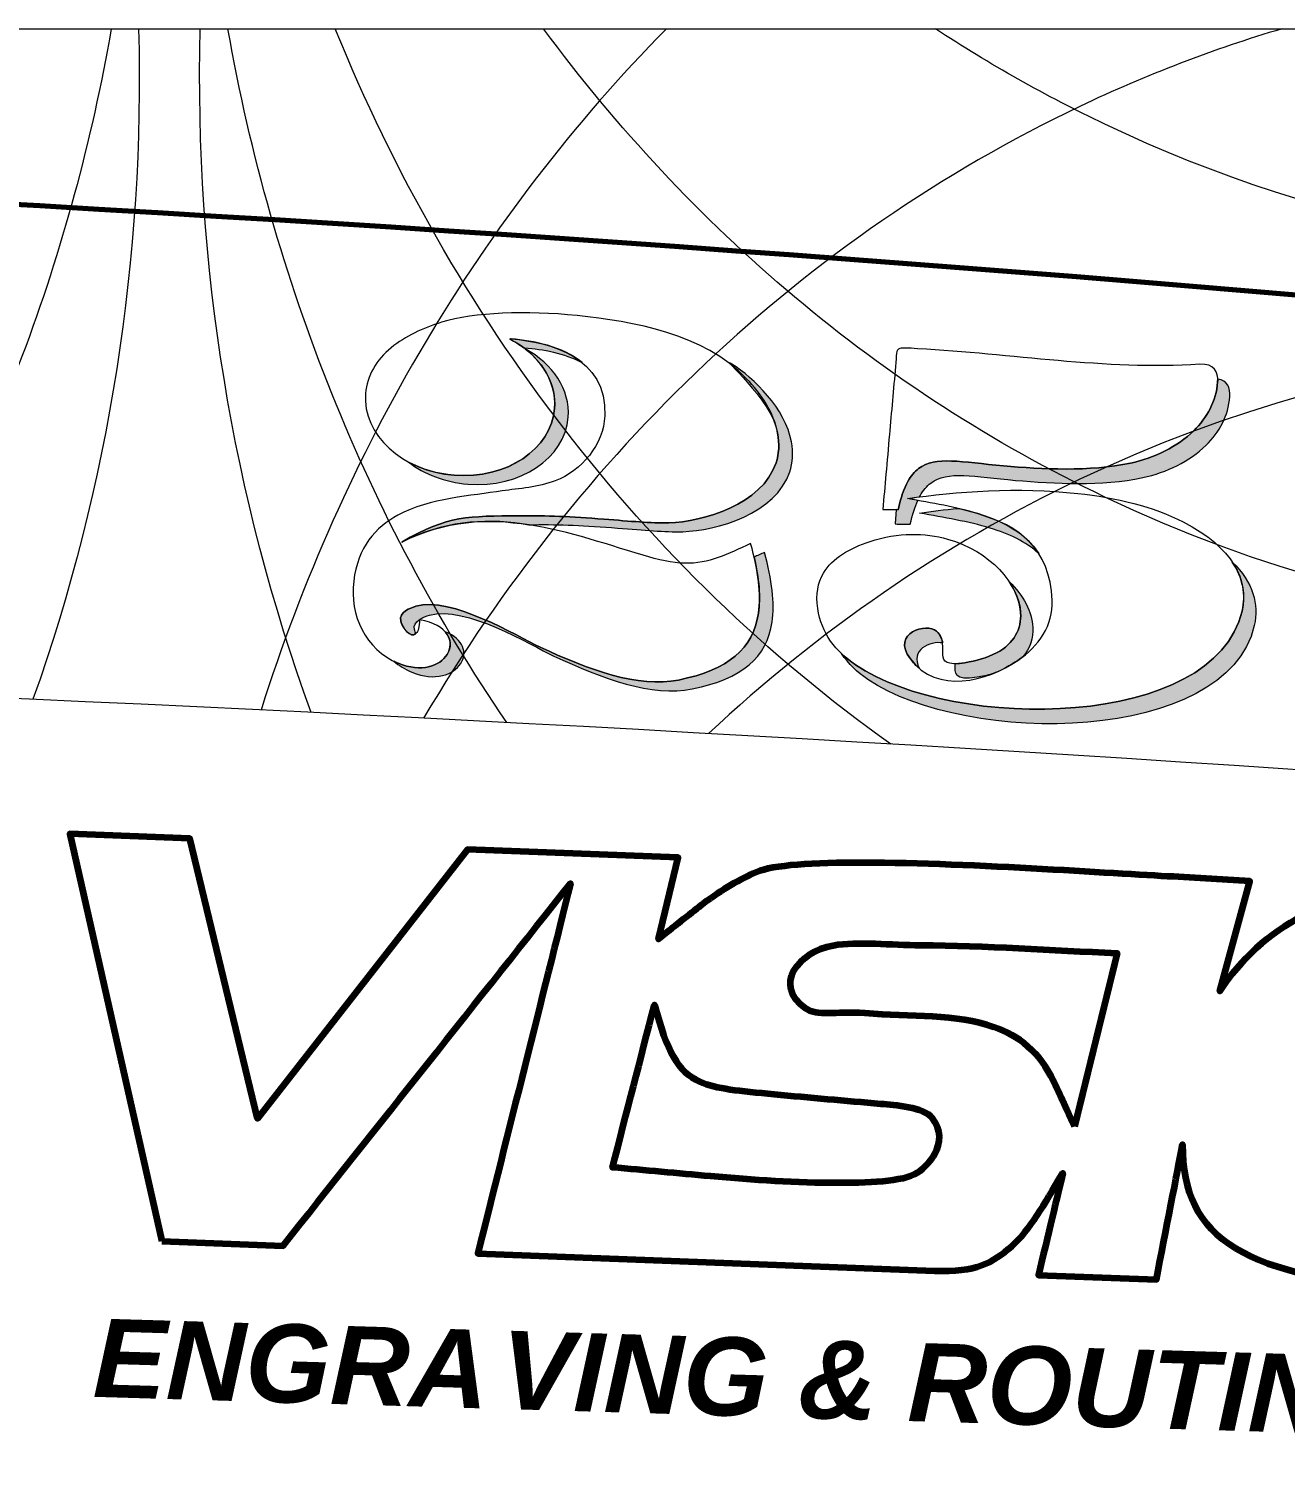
# Model space of a CAD drawing. Header units: inches. Extents: x 0 to 48, y -19.6 to 10.
# Drawn here: x 30.497 to 33.261, y 6.836 to 10 of the extents above; entities that cross this region are included whole.
import ezdxf

# ---------------------------------------------------------------- set-up
doc = ezdxf.new("R2010")
doc.units = ezdxf.units.IN
doc.header["$MEASUREMENT"] = 0
doc.layers.add('Layer 1', color=7, linetype='Continuous')

msp = doc.modelspace()

# ---------------------------------------------------------------- hatches: boundary and pattern name
at = {"layer": 'Layer 1', "true_color": 0x231f20}
h = msp.add_hatch(color=250, dxfattribs=at)
edge = h.paths.add_edge_path()
edge.add_spline(control_points=[(31.4129, 8.6736), (31.4544, 8.6576), (31.4617, 8.6269), (31.4472, 8.6041), (31.4316, 8.5795), (31.3906, 8.5638), (31.3397, 8.585), (31.3248, 8.5913), (31.3115, 8.5994), (31.2998, 8.6091), (31.3029, 8.6075), (31.3062, 8.6061), (31.3095, 8.6047), (31.3604, 8.5834), (31.4014, 8.5991), (31.417, 8.6237), (31.4268, 8.6391), (31.4267, 8.658), (31.4129, 8.6736)], knot_values=[0, 0, 0, 0, 1, 1, 1, 2, 2, 2, 3, 3, 3, 4, 4, 4, 5, 5, 5, 6, 6, 6, 6], degree=3, periodic=1)
edge = h.paths.add_edge_path()
edge.add_spline(control_points=[(32.0926, 8.8381), (32.0999, 8.8414), (32.1074, 8.8449), (32.1152, 8.8483), (32.132, 8.7877), (32.1383, 8.7371), (32.1323, 8.6954), (32.121, 8.6173), (32.0665, 8.5706), (31.9566, 8.5481), (31.868, 8.53), (31.7577, 8.5709), (31.6522, 8.6204), (31.6, 8.6449), (31.4575, 8.7328), (31.3784, 8.7103), (31.3665, 8.7069), (31.3413, 8.6972), (31.3452, 8.6785), (31.3459, 8.6756), (31.347, 8.6725), (31.3484, 8.6694), (31.3374, 8.6596), (31.3186, 8.6814), (31.315, 8.6982), (31.3111, 8.7168), (31.3363, 8.7265), (31.3482, 8.7299), (31.4273, 8.7524), (31.5698, 8.6645), (31.622, 8.64), (31.7275, 8.5905), (31.8378, 8.5496), (31.9264, 8.5677), (32.0363, 8.5902), (32.0909, 8.637), (32.1021, 8.7151), (32.1071, 8.7497), (32.1036, 8.7905), (32.0926, 8.8381)], knot_values=[0, 0, 0, 0, 1, 1, 1, 2, 2, 2, 3, 3, 3, 4, 4, 4, 5, 5, 5, 6, 6, 6, 7, 7, 7, 8, 8, 8, 9, 9, 9, 10, 10, 10, 11, 11, 11, 12, 12, 12, 13, 13, 13, 13], degree=3, periodic=1)
edge = h.paths.add_edge_path()
edge.add_spline(control_points=[(32.0438, 9.2627), (32.0921, 9.2318), (32.1613, 9.1647), (32.1746, 9.0915), (32.179, 9.0671), (32.1773, 9.0453), (32.171, 9.0259), (32.1413, 8.934), (32.009, 8.8957), (31.9355, 8.894), (31.8937, 8.893), (31.853, 8.8971), (31.792, 8.9019), (31.721, 8.9075), (31.6648, 8.9101), (31.6084, 8.9094), (31.6084, 8.9094), (31.5972, 8.9093), (31.5972, 8.9093), (31.5052, 8.9238), (31.4139, 8.9192), (31.3173, 8.8712), (31.4219, 8.9307), (31.4617, 8.9276), (31.5782, 8.9291), (31.6346, 8.9297), (31.6908, 8.9271), (31.7618, 8.9215), (31.8228, 8.9168), (31.8635, 8.9127), (31.9053, 8.9136), (31.9788, 8.9153), (32.1111, 8.9536), (32.1408, 9.0456), (32.1471, 9.065), (32.1488, 9.0868), (32.1444, 9.1111), (32.1309, 9.1859), (32.0149, 9.2812), (32.0438, 9.2627)], knot_values=[0, 0, 0, 0, 1, 1, 1, 2, 2, 2, 3, 3, 3, 4, 4, 4, 5, 5, 5, 6, 6, 6, 7, 7, 7, 8, 8, 8, 9, 9, 9, 10, 10, 10, 11, 11, 11, 12, 12, 12, 13, 13, 13, 13], degree=3, periodic=1)
edge = h.paths.add_edge_path()
edge.add_spline(control_points=[(31.5889, 9.296), (31.6499, 9.2631), (31.6884, 9.2065), (31.6837, 9.1455), (31.6766, 9.0554), (31.5778, 8.9895), (31.463, 8.9985), (31.4122, 9.0025), (31.3667, 9.0205), (31.3324, 9.0471), (31.3615, 9.0314), (31.3958, 9.021), (31.4328, 9.0181), (31.5476, 9.0092), (31.6465, 9.075), (31.6535, 9.1651), (31.6574, 9.2154), (31.632, 9.2625), (31.5889, 9.296)], knot_values=[0, 0, 0, 0, 1, 1, 1, 2, 2, 2, 3, 3, 3, 4, 4, 4, 5, 5, 5, 6, 6, 6, 6], degree=3, periodic=1)
edge = h.paths.add_edge_path()
edge.add_spline(control_points=[(31.714, 9.2661), (31.6744, 9.2868), (31.6271, 9.2953), (31.5885, 9.2983), (31.5885, 9.2983), (31.5863, 9.298), (31.5863, 9.298), (31.5767, 9.3052), (31.5663, 9.3118), (31.5552, 9.3175), (31.5562, 9.3177), (31.5573, 9.3178), (31.5583, 9.3179), (31.6073, 9.3141), (31.6706, 9.3014), (31.714, 9.2661)], knot_values=[0, 0, 0, 0, 0.013889, 0.013889, 0.013889, 0.027778, 0.027778, 0.027778, 0.041667, 0.041667, 0.041667, 0.055556, 0.055556, 0.055556, 0.069444, 0.069444, 0.069444, 0.069444], degree=3, periodic=0)
edge.add_line((31.714, 9.2661), (31.714, 9.2661))
h = msp.add_hatch(color=250, dxfattribs=at)
edge = h.paths.add_edge_path()
edge.add_spline(control_points=[(32.5413, 8.9453), (32.5115, 8.9423), (32.4831, 8.9388), (32.4568, 8.9348), (32.5105, 8.925), (32.5641, 8.9163), (32.6117, 8.9019), (32.6534, 8.8892), (32.6904, 8.8721), (32.7187, 8.8459), (32.6895, 8.8912), (32.6415, 8.9166), (32.5848, 8.9338), (32.5708, 8.9381), (32.5562, 8.9418), (32.5413, 8.9453)], knot_values=[0, 0, 0, 0, 1, 1, 1, 2, 2, 2, 3, 3, 3, 4, 4, 4, 5, 5, 5, 5], degree=3, periodic=1)
edge = h.paths.add_edge_path()
edge.add_spline(control_points=[(32.285, 8.6257), (32.2997, 8.6034), (32.3195, 8.5848), (32.3427, 8.5691), (32.5604, 8.4216), (33.1319, 8.4264), (33.193, 8.6875), (33.2039, 8.7338), (33.1902, 8.7828), (33.1447, 8.8272), (33.1684, 8.7919), (33.1745, 8.7549), (33.1662, 8.7195), (33.1051, 8.4583), (32.5336, 8.4536), (32.3158, 8.6011), (32.3047, 8.6086), (32.2944, 8.6168), (32.285, 8.6257)], knot_values=[0, 0, 0, 0, 1, 1, 1, 2, 2, 2, 3, 3, 3, 4, 4, 4, 5, 5, 5, 6, 6, 6, 6], degree=3, periodic=1)
edge = h.paths.add_edge_path()
edge.add_spline(control_points=[(32.5832, 8.5739), (32.5944, 8.5756), (32.6055, 8.578), (32.6163, 8.5811), (32.6368, 8.5891), (32.6561, 8.5995), (32.6729, 8.611), (32.6765, 8.6135), (32.6801, 8.6161), (32.6836, 8.6188), (32.7004, 8.6373), (32.7073, 8.6599), (32.7059, 8.6837), (32.7039, 8.7175), (32.685, 8.7538), (32.6537, 8.7843), (32.6687, 8.7619), (32.6776, 8.7382), (32.679, 8.7156), (32.6811, 8.6805), (32.665, 8.648), (32.6258, 8.6274), (32.6053, 8.6166), (32.5808, 8.6097), (32.5564, 8.6058), (32.5478, 8.6045), (32.5407, 8.6038), (32.5349, 8.6037), (32.5347, 8.582), (32.5316, 8.5656), (32.5832, 8.5739)], knot_values=[0, 0, 0, 0, 1, 1, 1, 2, 2, 2, 3, 3, 3, 4, 4, 4, 5, 5, 5, 6, 6, 6, 7, 7, 7, 8, 8, 8, 9, 9, 9, 10, 10, 10, 10], degree=3, periodic=1)
edge = h.paths.add_edge_path()
edge.add_spline(control_points=[(32.4026, 8.9111), (32.4026, 8.9111), (32.4054, 8.9425), (32.4054, 8.9425), (32.4054, 8.9425), (32.4093, 8.9422), (32.4093, 8.9422), (32.4153, 8.9689), (32.4223, 8.9892), (32.4309, 9.0047), (32.4377, 9.0169), (32.4455, 9.026), (32.4544, 9.0328), (32.4915, 9.0608), (32.5488, 9.0469), (32.641, 9.0389), (32.7265, 9.0314), (32.8301, 9.0253), (32.9208, 9.0449), (32.9738, 9.0563), (33.0241, 9.0807), (33.0599, 9.1159), (33.0894, 9.1448), (33.109, 9.1809), (33.1124, 9.2231), (33.1126, 9.2253), (33.1126, 9.2276), (33.1126, 9.2297), (33.1338, 9.2265), (33.1408, 9.2101), (33.1393, 9.1911), (33.1359, 9.149), (33.1162, 9.1128), (33.0868, 9.0839), (33.051, 9.0488), (33.0007, 9.0243), (32.9477, 9.0129), (32.857, 8.9933), (32.7534, 8.9995), (32.6679, 9.0069), (32.5757, 9.015), (32.5184, 9.0288), (32.4812, 9.0008), (32.4724, 8.9941), (32.4646, 8.9849), (32.4578, 8.9727), (32.4578, 8.9727), (32.4566, 8.9705), (32.4566, 8.9705), (32.4475, 8.9693), (32.4386, 8.968), (32.4299, 8.9667), (32.4299, 8.9667), (32.4527, 8.9626), (32.4527, 8.9626), (32.4464, 8.9487), (32.4409, 8.9314), (32.4362, 8.9103), (32.4309, 8.9107), (32.4255, 8.9107), (32.4202, 8.9107), (32.4143, 8.9107), (32.4085, 8.9106), (32.4026, 8.9111)], knot_values=[0, 0, 0, 0, 1, 1, 1, 2, 2, 2, 3, 3, 3, 4, 4, 4, 5, 5, 5, 6, 6, 6, 7, 7, 7, 8, 8, 8, 9, 9, 9, 10, 10, 10, 11, 11, 11, 12, 12, 12, 13, 13, 13, 14, 14, 14, 15, 15, 15, 16, 16, 16, 17, 17, 17, 18, 18, 18, 19, 19, 19, 20, 20, 20, 21, 21, 21, 21], degree=3, periodic=1)
edge = h.paths.add_edge_path()
edge.add_spline(control_points=[(32.4565, 8.5928), (32.4343, 8.6346), (32.4801, 8.6541), (32.5073, 8.6492), (32.506, 8.658), (32.5026, 8.667), (32.4939, 8.6751), (32.4736, 8.6942), (32.393, 8.6726), (32.4363, 8.6142), (32.4425, 8.6059), (32.4492, 8.5988), (32.4565, 8.5928)], knot_values=[0, 0, 0, 0, 0.013889, 0.013889, 0.013889, 0.027778, 0.027778, 0.027778, 0.041667, 0.041667, 0.041667, 0.055556, 0.055556, 0.055556, 0.055556], degree=3, periodic=0)
edge.add_line((32.4565, 8.5928), (32.4565, 8.5928))

# ---------------------------------------------------------------- linework, layer by layer
at = {"layer": 'Layer 1', "lineweight": 0}
msp.add_lwpolyline([(48, 10), (48, 0), (0, 0), (0, 10), (48, 10)], dxfattribs=at)
at = {"layer": 'Layer 1', "color": 250, "lineweight": 18, "true_color": 0x231f20}
msp.add_lwpolyline([(48, 10), (48, 0), (0, 0), (0, 10), (48, 10)], dxfattribs=at)
for points, knots in [([(30.6783, 10), (30.6353, 9.7544), (30.5697, 9.5127), (30.4818, 9.279), (30.3815, 9.0126), (30.2564, 8.7665), (30.1109, 8.5426)], [0, 0, 0, 0, 1, 1, 1, 2, 2, 2, 2]), ([(33.2541, 10), (33.1045, 9.9557), (32.9558, 9.899), (32.8092, 9.8292), (32.1982, 9.5382), (31.7071, 9.0622), (31.3654, 8.4838)], [0, 0, 0, 0, 1, 1, 1, 2, 2, 2, 2]), ([(36.644, 10), (35.7477, 8.7892), (34.2208, 8.324), (32.8643, 8.9701), (32.3684, 9.2063), (31.9515, 9.5643), (31.6293, 10)], [0, 0, 0, 0, 1, 1, 1, 2, 2, 2, 2]), ([(35.7816, 10), (34.9236, 9.4377), (33.849, 9.3212), (32.8643, 9.7902), (32.7345, 9.852), (32.61, 9.9222), (32.4913, 10)], [0, 0, 0, 0, 1, 1, 1, 2, 2, 2, 2]), ([(36.4852, 8.1123), (35.578, 9.2232), (34.1147, 9.6309), (32.8092, 9.0091), (32.5063, 8.8648), (32.2329, 8.6751), (31.9925, 8.45)], [0, 0, 0, 0, 1, 1, 1, 2, 2, 2, 2]), ([(40.9593, 7.5749), (36.91, 8.1755), (31.8578, 8.5653), (26.3217, 8.6511), (25.6721, 9.1696), (24.8692, 9.4762), (24, 9.4762), (23.1309, 9.4762), (22.328, 9.1696), (21.6783, 8.6511), (16.1423, 8.5653), (11.0903, 8.1754), (7.0407, 7.5749)], [0, 0, 0, 0, 1, 1, 1, 2, 2, 2, 3, 3, 3, 4, 4, 4, 4]), ([(31.5552, 9.3175), (31.6182, 9.2849), (31.6583, 9.2274), (31.6535, 9.1651), (31.6465, 9.075), (31.5477, 9.0092), (31.4328, 9.0181), (31.318, 9.0271), (31.2306, 9.1075), (31.2377, 9.1976), (31.2408, 9.2374), (31.2618, 9.2724), (31.294, 9.2984), (31.294, 9.2984), (31.294, 9.2984), (31.294, 9.2984), (31.294, 9.2984), (31.294, 9.2984), (31.2941, 9.2984), (31.3257, 9.3238), (31.3637, 9.342), (31.4049, 9.3545), (31.4776, 9.3766), (31.5907, 9.3806), (31.7033, 9.3692), (31.827, 9.3566), (31.9808, 9.3294), (32.0762, 9.2304), (32.108, 9.1973), (32.1364, 9.1553), (32.1444, 9.1111), (32.1488, 9.0868), (32.1471, 9.065), (32.1408, 9.0456), (32.1111, 8.9536), (31.9788, 8.9153), (31.9053, 8.9136), (31.8635, 8.9127), (31.8228, 8.9168), (31.7618, 8.9215), (31.6908, 8.9271), (31.6346, 8.9297), (31.5782, 8.9291), (31.4617, 8.9276), (31.4219, 8.9307), (31.3173, 8.8712), (31.4998, 8.9618), (31.6631, 8.8979), (31.8482, 8.8423), (31.8818, 8.8322), (31.9137, 8.8249), (31.9387, 8.8244), (31.9951, 8.8232), (32.0336, 8.8452), (32.085, 8.868), (32.1018, 8.8074), (32.1081, 8.7567), (32.1021, 8.7151), (32.0909, 8.637), (32.0363, 8.5902), (31.9264, 8.5677), (31.8378, 8.5496), (31.7275, 8.5905), (31.622, 8.64), (31.5698, 8.6645), (31.4273, 8.7524), (31.3482, 8.7299), (31.3363, 8.7265), (31.3111, 8.7168), (31.315, 8.6982), (31.3187, 8.6809), (31.3386, 8.6582), (31.3494, 8.6705), (31.3534, 8.675), (31.3562, 8.6843), (31.3565, 8.7004), (31.4208, 8.6887), (31.4342, 8.6508), (31.417, 8.6237), (31.4014, 8.5991), (31.3604, 8.5834), (31.3095, 8.6047), (31.2373, 8.6348), (31.2022, 8.7104), (31.2116, 8.7851), (31.2211, 8.8599), (31.2593, 8.9036), (31.3089, 8.9304), (31.3789, 8.9682), (31.4716, 8.9725), (31.5383, 8.9839), (31.576, 8.9885), (31.6176, 8.9921), (31.655, 9.0059), (31.713, 9.0273), (31.7613, 9.0858), (31.7641, 9.1488), (31.7698, 9.2784), (31.6428, 9.3113), (31.5583, 9.3179), (31.5573, 9.3178), (31.5562, 9.3177), (31.5552, 9.3175)], [0, 0, 0, 0, 1, 1, 1, 2, 2, 2, 3, 3, 3, 4, 4, 4, 5, 5, 5, 6, 6, 6, 7, 7, 7, 8, 8, 8, 9, 9, 9, 10, 10, 10, 11, 11, 11, 12, 12, 12, 13, 13, 13, 14, 14, 14, 15, 15, 15, 16, 16, 16, 17, 17, 17, 18, 18, 18, 19, 19, 19, 20, 20, 20, 21, 21, 21, 22, 22, 22, 23, 23, 23, 24, 24, 24, 25, 25, 25, 26, 26, 26, 27, 27, 27, 28, 28, 28, 29, 29, 29, 30, 30, 30, 31, 31, 31, 32, 32, 32, 33, 33, 33, 34, 34, 34, 34]), ([(32.3758, 8.9431), (32.378, 8.9682), (32.3804, 8.9951), (32.3826, 9.0202), (32.3852, 9.0493), (32.3877, 9.0784), (32.3903, 9.1075), (32.3947, 9.1573), (32.3992, 9.2071), (32.4036, 9.257), (32.406, 9.2838), (32.4039, 9.2937), (32.4134, 9.2967), (32.4196, 9.2987), (32.431, 9.2976), (32.4523, 9.2964), (32.6586, 9.2852), (32.8636, 9.249), (33.0734, 9.2621), (33.1042, 9.2641), (33.1142, 9.2454), (33.1124, 9.2231), (33.109, 9.1809), (33.0894, 9.1448), (33.0599, 9.1159), (33.0241, 9.0807), (32.9738, 9.0563), (32.9208, 9.0449), (32.8301, 9.0253), (32.7265, 9.0314), (32.641, 9.0389), (32.5488, 9.0469), (32.4915, 9.0608), (32.4544, 9.0328), (32.4455, 9.026), (32.4377, 9.0169), (32.4309, 9.0047), (32.4223, 8.9892), (32.4153, 8.9689), (32.4093, 8.9422), (32.404, 8.9426), (32.3987, 8.9426), (32.3933, 8.9426), (32.3875, 8.9426), (32.3816, 8.9426), (32.3758, 8.9431)], [0, 0, 0, 0, 1, 1, 1, 2, 2, 2, 3, 3, 3, 4, 4, 4, 5, 5, 5, 6, 6, 6, 7, 7, 7, 8, 8, 8, 9, 9, 9, 10, 10, 10, 11, 11, 11, 12, 12, 12, 13, 13, 13, 14, 14, 14, 15, 15, 15, 15]), ([(32.5564, 8.6058), (32.5808, 8.6097), (32.6053, 8.6166), (32.6258, 8.6274), (32.665, 8.648), (32.6811, 8.6805), (32.679, 8.7156), (32.6752, 8.7792), (32.6118, 8.8515), (32.5183, 8.8778), (32.4684, 8.8918), (32.4101, 8.8928), (32.3476, 8.8724), (32.303, 8.8579), (32.2647, 8.8362), (32.245, 8.8024), (32.233, 8.7816), (32.2279, 8.7563), (32.2325, 8.7252), (32.2407, 8.67), (32.2725, 8.6304), (32.3158, 8.6011), (32.5336, 8.4536), (33.1051, 8.4583), (33.1662, 8.7195), (33.1819, 8.7866), (33.146, 8.8594), (33.0365, 8.9156), (32.9706, 8.9496), (32.8894, 8.9688), (32.8046, 8.978), (32.6744, 8.9922), (32.5357, 8.9828), (32.4299, 8.9667), (32.4836, 8.9569), (32.5373, 8.9483), (32.5848, 8.9338), (32.6748, 8.9065), (32.7431, 8.8584), (32.7485, 8.7428), (32.7511, 8.688), (32.7183, 8.6423), (32.6729, 8.611), (32.6046, 8.564), (32.4941, 8.5362), (32.4363, 8.6142), (32.393, 8.6726), (32.4736, 8.6942), (32.4939, 8.6751), (32.53, 8.6414), (32.4746, 8.5928), (32.5564, 8.6058)], [0, 0, 0, 0, 1, 1, 1, 2, 2, 2, 3, 3, 3, 4, 4, 4, 5, 5, 5, 6, 6, 6, 7, 7, 7, 8, 8, 8, 9, 9, 9, 10, 10, 10, 11, 11, 11, 12, 12, 12, 13, 13, 13, 14, 14, 14, 15, 15, 15, 16, 16, 16, 17, 17, 17, 17])]:
    msp.add_open_spline(points, degree=3, knots=knots, dxfattribs=at)
for points in [[(30.7385, 10), (30.7518, 9.4993), (30.674, 8.9971), (30.506, 8.5253)], [(31.118, 8.4964), (30.9458, 8.9685), (30.8605, 9.4808), (30.8741, 10)], [(31.5482, 8.4743), (31.2422, 8.9235), (31.0325, 9.4468), (30.935, 10)], [(31.8998, 10), (31.4921, 9.5879), (31.1882, 9.0702), (31.0079, 8.5017)], [(32.3934, 8.4267), (31.8463, 8.8146), (31.4287, 9.367), (31.1708, 10)]]:
    msp.add_open_spline(points, degree=3, dxfattribs=at)
at = {"layer": 'Layer 1', "lineweight": 0}
for points, knots in [([(24, 0.2068), (30.0303, 0.2068), (35.5362, 0.6583), (39.731, 1.4024), (39.7309, 1.4058), (39.7308, 1.4091), (39.7308, 1.4125), (39.7308, 2.3526), (40.633, 3.1148), (41.7459, 3.1148), (42.4984, 3.1148), (43.1545, 2.7662), (43.5005, 2.2498), (46.2145, 3.0284), (47.8085, 3.9766), (47.8085, 5), (47.8085, 6.0234), (46.2145, 6.9717), (43.5005, 7.7502), (43.1545, 7.2338), (42.4984, 6.8853), (41.7459, 6.8853), (40.633, 6.8853), (39.7308, 7.6474), (39.7308, 8.5875), (39.7308, 8.5909), (39.7309, 8.5942), (39.731, 8.5976), (35.5362, 9.3417), (30.0303, 9.7932), (24, 9.7932), (17.9697, 9.7932), (12.4641, 9.3416), (8.2691, 8.5976), (8.2691, 8.5942), (8.2692, 8.5909), (8.2692, 8.5875), (8.2692, 7.6474), (7.367, 6.8853), (6.2542, 6.8853), (5.5016, 6.8853), (4.8455, 7.2338), (4.4995, 7.7502), (1.7852, 6.9717), (0.1915, 6.0234), (0.1915, 5), (0.1915, 3.9766), (1.7852, 3.0283), (4.4995, 2.2498), (4.8455, 2.7662), (5.5016, 3.1148), (6.2542, 3.1148), (7.367, 3.1148), (8.2692, 2.3526), (8.2692, 1.4125), (8.2692, 1.4091), (8.2691, 1.4058), (8.2691, 1.4024), (12.4641, 0.6584), (17.9697, 0.2068), (24, 0.2068)], [0, 0, 0, 0, 1, 1, 1, 2, 2, 2, 3, 3, 3, 4, 4, 4, 5, 5, 5, 6, 6, 6, 7, 7, 7, 8, 8, 8, 9, 9, 9, 10, 10, 10, 11, 11, 11, 12, 12, 12, 13, 13, 13, 14, 14, 14, 15, 15, 15, 16, 16, 16, 17, 17, 17, 18, 18, 18, 19, 19, 19, 20, 20, 20, 20]), ([(31.5552, 9.3175), (31.6182, 9.2849), (31.6583, 9.2274), (31.6535, 9.1651), (31.6465, 9.075), (31.5477, 9.0092), (31.4328, 9.0181), (31.318, 9.0271), (31.2306, 9.1075), (31.2377, 9.1976), (31.2408, 9.2374), (31.2618, 9.2724), (31.294, 9.2984), (31.294, 9.2984), (31.294, 9.2984), (31.294, 9.2984), (31.294, 9.2984), (31.294, 9.2984), (31.2941, 9.2984), (31.3257, 9.3238), (31.3637, 9.342), (31.4049, 9.3545), (31.4776, 9.3766), (31.5907, 9.3806), (31.7033, 9.3692), (31.827, 9.3566), (31.9808, 9.3294), (32.0762, 9.2304), (32.108, 9.1973), (32.1364, 9.1553), (32.1444, 9.1111), (32.1488, 9.0868), (32.1471, 9.065), (32.1408, 9.0456), (32.1111, 8.9536), (31.9788, 8.9153), (31.9053, 8.9136), (31.8635, 8.9127), (31.8228, 8.9168), (31.7618, 8.9215), (31.6908, 8.9271), (31.6346, 8.9297), (31.5782, 8.9291), (31.4617, 8.9276), (31.4219, 8.9307), (31.3173, 8.8712), (31.4998, 8.9618), (31.6631, 8.8979), (31.8482, 8.8423), (31.8818, 8.8322), (31.9137, 8.8249), (31.9387, 8.8244), (31.9951, 8.8232), (32.0336, 8.8452), (32.085, 8.868), (32.1018, 8.8074), (32.1081, 8.7567), (32.1021, 8.7151), (32.0909, 8.637), (32.0363, 8.5902), (31.9264, 8.5677), (31.8378, 8.5496), (31.7275, 8.5905), (31.622, 8.64), (31.5698, 8.6645), (31.4273, 8.7524), (31.3482, 8.7299), (31.3363, 8.7265), (31.3111, 8.7168), (31.315, 8.6982), (31.3187, 8.6809), (31.3386, 8.6582), (31.3494, 8.6705), (31.3534, 8.675), (31.3562, 8.6843), (31.3565, 8.7004), (31.4208, 8.6887), (31.4342, 8.6508), (31.417, 8.6237), (31.4014, 8.5991), (31.3604, 8.5834), (31.3095, 8.6047), (31.2373, 8.6348), (31.2022, 8.7104), (31.2116, 8.7851), (31.2211, 8.8599), (31.2593, 8.9036), (31.3089, 8.9304), (31.3789, 8.9682), (31.4716, 8.9725), (31.5383, 8.9839), (31.576, 8.9885), (31.6176, 8.9921), (31.655, 9.0059), (31.713, 9.0273), (31.7613, 9.0858), (31.7641, 9.1488), (31.7698, 9.2784), (31.6428, 9.3113), (31.5583, 9.3179), (31.5573, 9.3178), (31.5562, 9.3177), (31.5552, 9.3175)], [0, 0, 0, 0, 1, 1, 1, 2, 2, 2, 3, 3, 3, 4, 4, 4, 5, 5, 5, 6, 6, 6, 7, 7, 7, 8, 8, 8, 9, 9, 9, 10, 10, 10, 11, 11, 11, 12, 12, 12, 13, 13, 13, 14, 14, 14, 15, 15, 15, 16, 16, 16, 17, 17, 17, 18, 18, 18, 19, 19, 19, 20, 20, 20, 21, 21, 21, 22, 22, 22, 23, 23, 23, 24, 24, 24, 25, 25, 25, 26, 26, 26, 27, 27, 27, 28, 28, 28, 29, 29, 29, 30, 30, 30, 31, 31, 31, 32, 32, 32, 33, 33, 33, 34, 34, 34, 34]), ([(31.714, 9.2661), (31.6744, 9.2868), (31.6271, 9.2953), (31.5885, 9.2983), (31.5885, 9.2983), (31.5863, 9.298), (31.5863, 9.298), (31.5767, 9.3052), (31.5663, 9.3118), (31.5552, 9.3175), (31.5562, 9.3177), (31.5573, 9.3178), (31.5583, 9.3179), (31.6073, 9.3141), (31.6706, 9.3014), (31.714, 9.2661)], [0, 0, 0, 0, 1, 1, 1, 2, 2, 2, 3, 3, 3, 4, 4, 4, 5, 5, 5, 5]), ([(32.0438, 9.2627), (32.0921, 9.2318), (32.1613, 9.1647), (32.1746, 9.0915), (32.179, 9.0671), (32.1773, 9.0453), (32.171, 9.0259), (32.1413, 8.934), (32.009, 8.8957), (31.9355, 8.894), (31.8937, 8.893), (31.853, 8.8971), (31.792, 8.9019), (31.721, 8.9075), (31.6648, 8.9101), (31.6084, 8.9094), (31.6084, 8.9094), (31.5972, 8.9093), (31.5972, 8.9093), (31.5052, 8.9238), (31.4139, 8.9192), (31.3173, 8.8712), (31.4219, 8.9307), (31.4617, 8.9276), (31.5782, 8.9291), (31.6346, 8.9297), (31.6908, 8.9271), (31.7618, 8.9215), (31.8228, 8.9168), (31.8635, 8.9127), (31.9053, 8.9136), (31.9788, 8.9153), (32.1111, 8.9536), (32.1408, 9.0456), (32.1471, 9.065), (32.1488, 9.0868), (32.1444, 9.1111), (32.1309, 9.1859), (32.0149, 9.2812), (32.0438, 9.2627)], [0, 0, 0, 0, 1, 1, 1, 2, 2, 2, 3, 3, 3, 4, 4, 4, 5, 5, 5, 6, 6, 6, 7, 7, 7, 8, 8, 8, 9, 9, 9, 10, 10, 10, 11, 11, 11, 12, 12, 12, 13, 13, 13, 13]), ([(31.5889, 9.296), (31.6499, 9.2631), (31.6884, 9.2065), (31.6837, 9.1455), (31.6766, 9.0554), (31.5778, 8.9895), (31.463, 8.9985), (31.4122, 9.0025), (31.3667, 9.0205), (31.3324, 9.0471), (31.3615, 9.0314), (31.3958, 9.021), (31.4328, 9.0181), (31.5476, 9.0092), (31.6465, 9.075), (31.6535, 9.1651), (31.6574, 9.2154), (31.632, 9.2625), (31.5889, 9.296)], [0, 0, 0, 0, 1, 1, 1, 2, 2, 2, 3, 3, 3, 4, 4, 4, 5, 5, 5, 6, 6, 6, 6]), ([(32.3758, 8.9431), (32.378, 8.9682), (32.3804, 8.9951), (32.3826, 9.0202), (32.3852, 9.0493), (32.3877, 9.0784), (32.3903, 9.1075), (32.3947, 9.1573), (32.3992, 9.2071), (32.4036, 9.257), (32.406, 9.2838), (32.4039, 9.2937), (32.4134, 9.2967), (32.4196, 9.2987), (32.431, 9.2976), (32.4523, 9.2964), (32.6586, 9.2852), (32.8636, 9.249), (33.0734, 9.2621), (33.1042, 9.2641), (33.1142, 9.2454), (33.1124, 9.2231), (33.109, 9.1809), (33.0894, 9.1448), (33.0599, 9.1159), (33.0241, 9.0807), (32.9738, 9.0563), (32.9208, 9.0449), (32.8301, 9.0253), (32.7265, 9.0314), (32.641, 9.0389), (32.5488, 9.0469), (32.4915, 9.0608), (32.4544, 9.0328), (32.4455, 9.026), (32.4377, 9.0169), (32.4309, 9.0047), (32.4223, 8.9892), (32.4153, 8.9689), (32.4093, 8.9422), (32.404, 8.9426), (32.3987, 8.9426), (32.3933, 8.9426), (32.3875, 8.9426), (32.3816, 8.9426), (32.3758, 8.9431)], [0, 0, 0, 0, 1, 1, 1, 2, 2, 2, 3, 3, 3, 4, 4, 4, 5, 5, 5, 6, 6, 6, 7, 7, 7, 8, 8, 8, 9, 9, 9, 10, 10, 10, 11, 11, 11, 12, 12, 12, 13, 13, 13, 14, 14, 14, 15, 15, 15, 15]), ([(32.4026, 8.9111), (32.4026, 8.9111), (32.4054, 8.9425), (32.4054, 8.9425), (32.4054, 8.9425), (32.4093, 8.9422), (32.4093, 8.9422), (32.4153, 8.9689), (32.4223, 8.9892), (32.4309, 9.0047), (32.4377, 9.0169), (32.4455, 9.026), (32.4544, 9.0328), (32.4915, 9.0608), (32.5488, 9.0469), (32.641, 9.0389), (32.7265, 9.0314), (32.8301, 9.0253), (32.9208, 9.0449), (32.9738, 9.0563), (33.0241, 9.0807), (33.0599, 9.1159), (33.0894, 9.1448), (33.109, 9.1809), (33.1124, 9.2231), (33.1126, 9.2253), (33.1126, 9.2276), (33.1126, 9.2297), (33.1338, 9.2265), (33.1408, 9.2101), (33.1393, 9.1911), (33.1359, 9.149), (33.1162, 9.1128), (33.0868, 9.0839), (33.051, 9.0488), (33.0007, 9.0243), (32.9477, 9.0129), (32.857, 8.9933), (32.7534, 8.9995), (32.6679, 9.0069), (32.5757, 9.015), (32.5184, 9.0288), (32.4812, 9.0008), (32.4724, 8.9941), (32.4646, 8.9849), (32.4578, 8.9727), (32.4578, 8.9727), (32.4566, 8.9705), (32.4566, 8.9705), (32.4475, 8.9693), (32.4386, 8.968), (32.4299, 8.9667), (32.4299, 8.9667), (32.4527, 8.9626), (32.4527, 8.9626), (32.4464, 8.9487), (32.4409, 8.9314), (32.4362, 8.9103), (32.4309, 8.9107), (32.4255, 8.9107), (32.4202, 8.9107), (32.4143, 8.9107), (32.4085, 8.9106), (32.4026, 8.9111)], [0, 0, 0, 0, 1, 1, 1, 2, 2, 2, 3, 3, 3, 4, 4, 4, 5, 5, 5, 6, 6, 6, 7, 7, 7, 8, 8, 8, 9, 9, 9, 10, 10, 10, 11, 11, 11, 12, 12, 12, 13, 13, 13, 14, 14, 14, 15, 15, 15, 16, 16, 16, 17, 17, 17, 18, 18, 18, 19, 19, 19, 20, 20, 20, 21, 21, 21, 21]), ([(32.5564, 8.6058), (32.5808, 8.6097), (32.6053, 8.6166), (32.6258, 8.6274), (32.665, 8.648), (32.6811, 8.6805), (32.679, 8.7156), (32.6752, 8.7792), (32.6118, 8.8515), (32.5183, 8.8778), (32.4684, 8.8918), (32.4101, 8.8928), (32.3476, 8.8724), (32.303, 8.8579), (32.2647, 8.8362), (32.245, 8.8024), (32.233, 8.7816), (32.2279, 8.7563), (32.2325, 8.7252), (32.2407, 8.67), (32.2725, 8.6304), (32.3158, 8.6011), (32.5336, 8.4536), (33.1051, 8.4583), (33.1662, 8.7195), (33.1819, 8.7866), (33.146, 8.8594), (33.0365, 8.9156), (32.9706, 8.9496), (32.8894, 8.9688), (32.8046, 8.978), (32.6744, 8.9922), (32.5357, 8.9828), (32.4299, 8.9667), (32.4836, 8.9569), (32.5373, 8.9483), (32.5848, 8.9338), (32.6748, 8.9065), (32.7431, 8.8584), (32.7485, 8.7428), (32.7511, 8.688), (32.7183, 8.6423), (32.6729, 8.611), (32.6046, 8.564), (32.4941, 8.5362), (32.4363, 8.6142), (32.393, 8.6726), (32.4736, 8.6942), (32.4939, 8.6751), (32.53, 8.6414), (32.4746, 8.5928), (32.5564, 8.6058)], [0, 0, 0, 0, 1, 1, 1, 2, 2, 2, 3, 3, 3, 4, 4, 4, 5, 5, 5, 6, 6, 6, 7, 7, 7, 8, 8, 8, 9, 9, 9, 10, 10, 10, 11, 11, 11, 12, 12, 12, 13, 13, 13, 14, 14, 14, 15, 15, 15, 16, 16, 16, 17, 17, 17, 17]), ([(32.5413, 8.9453), (32.5115, 8.9423), (32.4831, 8.9388), (32.4568, 8.9348), (32.5105, 8.925), (32.5641, 8.9163), (32.6117, 8.9019), (32.6534, 8.8892), (32.6904, 8.8721), (32.7187, 8.8459), (32.6895, 8.8912), (32.6415, 8.9166), (32.5848, 8.9338), (32.5708, 8.9381), (32.5562, 8.9418), (32.5413, 8.9453)], [0, 0, 0, 0, 1, 1, 1, 2, 2, 2, 3, 3, 3, 4, 4, 4, 5, 5, 5, 5]), ([(32.0926, 8.8381), (32.0999, 8.8414), (32.1074, 8.8449), (32.1152, 8.8483), (32.132, 8.7877), (32.1383, 8.7371), (32.1323, 8.6954), (32.121, 8.6173), (32.0665, 8.5706), (31.9566, 8.5481), (31.868, 8.53), (31.7577, 8.5709), (31.6522, 8.6204), (31.6, 8.6449), (31.4575, 8.7328), (31.3784, 8.7103), (31.3665, 8.7069), (31.3413, 8.6972), (31.3452, 8.6785), (31.3459, 8.6756), (31.347, 8.6725), (31.3484, 8.6694), (31.3374, 8.6596), (31.3186, 8.6814), (31.315, 8.6982), (31.3111, 8.7168), (31.3363, 8.7265), (31.3482, 8.7299), (31.4273, 8.7524), (31.5698, 8.6645), (31.622, 8.64), (31.7275, 8.5905), (31.8378, 8.5496), (31.9264, 8.5677), (32.0363, 8.5902), (32.0909, 8.637), (32.1021, 8.7151), (32.1071, 8.7497), (32.1036, 8.7905), (32.0926, 8.8381)], [0, 0, 0, 0, 1, 1, 1, 2, 2, 2, 3, 3, 3, 4, 4, 4, 5, 5, 5, 6, 6, 6, 7, 7, 7, 8, 8, 8, 9, 9, 9, 10, 10, 10, 11, 11, 11, 12, 12, 12, 13, 13, 13, 13]), ([(32.285, 8.6257), (32.2997, 8.6034), (32.3195, 8.5848), (32.3427, 8.5691), (32.5604, 8.4216), (33.1319, 8.4264), (33.193, 8.6875), (33.2039, 8.7338), (33.1902, 8.7828), (33.1447, 8.8272), (33.1684, 8.7919), (33.1745, 8.7549), (33.1662, 8.7195), (33.1051, 8.4583), (32.5336, 8.4536), (32.3158, 8.6011), (32.3047, 8.6086), (32.2944, 8.6168), (32.285, 8.6257)], [0, 0, 0, 0, 1, 1, 1, 2, 2, 2, 3, 3, 3, 4, 4, 4, 5, 5, 5, 6, 6, 6, 6]), ([(32.5832, 8.5739), (32.5944, 8.5756), (32.6055, 8.578), (32.6163, 8.5811), (32.6368, 8.5891), (32.6561, 8.5995), (32.6729, 8.611), (32.6765, 8.6135), (32.6801, 8.6161), (32.6836, 8.6188), (32.7004, 8.6373), (32.7073, 8.6599), (32.7059, 8.6837), (32.7039, 8.7175), (32.685, 8.7538), (32.6537, 8.7843), (32.6687, 8.7619), (32.6776, 8.7382), (32.679, 8.7156), (32.6811, 8.6805), (32.665, 8.648), (32.6258, 8.6274), (32.6053, 8.6166), (32.5808, 8.6097), (32.5564, 8.6058), (32.5478, 8.6045), (32.5407, 8.6038), (32.5349, 8.6037), (32.5347, 8.582), (32.5316, 8.5656), (32.5832, 8.5739)], [0, 0, 0, 0, 1, 1, 1, 2, 2, 2, 3, 3, 3, 4, 4, 4, 5, 5, 5, 6, 6, 6, 7, 7, 7, 8, 8, 8, 9, 9, 9, 10, 10, 10, 10]), ([(31.4129, 8.6736), (31.4544, 8.6576), (31.4617, 8.6269), (31.4472, 8.6041), (31.4316, 8.5795), (31.3906, 8.5638), (31.3397, 8.585), (31.3248, 8.5913), (31.3115, 8.5994), (31.2998, 8.6091), (31.3029, 8.6075), (31.3062, 8.6061), (31.3095, 8.6047), (31.3604, 8.5834), (31.4014, 8.5991), (31.417, 8.6237), (31.4268, 8.6391), (31.4267, 8.658), (31.4129, 8.6736)], [0, 0, 0, 0, 1, 1, 1, 2, 2, 2, 3, 3, 3, 4, 4, 4, 5, 5, 5, 6, 6, 6, 6]), ([(32.4565, 8.5928), (32.4343, 8.6346), (32.4801, 8.6541), (32.5073, 8.6492), (32.506, 8.658), (32.5026, 8.667), (32.4939, 8.6751), (32.4736, 8.6942), (32.393, 8.6726), (32.4363, 8.6142), (32.4425, 8.6059), (32.4492, 8.5988), (32.4565, 8.5928)], [0, 0, 0, 0, 1, 1, 1, 2, 2, 2, 3, 3, 3, 4, 4, 4, 4])]:
    msp.add_open_spline(points, degree=3, knots=knots, dxfattribs=at)
at = {"layer": 'Layer 1', "color": 177, "lineweight": 70, "true_color": 0x2e3092}
msp.add_open_spline([(24, 0.2068), (30.0303, 0.2068), (35.5362, 0.6583), (39.731, 1.4024), (39.7309, 1.4058), (39.7308, 1.4091), (39.7308, 1.4125), (39.7308, 2.3526), (40.633, 3.1148), (41.7459, 3.1148), (42.4984, 3.1148), (43.1545, 2.7662), (43.5005, 2.2498), (46.2145, 3.0284), (47.8085, 3.9766), (47.8085, 5), (47.8085, 6.0234), (46.2145, 6.9717), (43.5005, 7.7502), (43.1545, 7.2338), (42.4984, 6.8853), (41.7459, 6.8853), (40.633, 6.8853), (39.7308, 7.6474), (39.7308, 8.5875), (39.7308, 8.5909), (39.7309, 8.5942), (39.731, 8.5976), (35.5362, 9.3417), (30.0303, 9.7932), (24, 9.7932), (17.9697, 9.7932), (12.4641, 9.3416), (8.2691, 8.5976), (8.2691, 8.5942), (8.2692, 8.5909), (8.2692, 8.5875), (8.2692, 7.6474), (7.367, 6.8853), (6.2542, 6.8853), (5.5016, 6.8853), (4.8455, 7.2338), (4.4995, 7.7502), (1.7852, 6.9717), (0.1915, 6.0234), (0.1915, 5), (0.1915, 3.9766), (1.7852, 3.0283), (4.4995, 2.2498), (4.8455, 2.7662), (5.5016, 3.1148), (6.2542, 3.1148), (7.367, 3.1148), (8.2692, 2.3526), (8.2692, 1.4125), (8.2692, 1.4091), (8.2691, 1.4058), (8.2691, 1.4024), (12.4641, 0.6584), (17.9697, 0.2068), (24, 0.2068)], degree=3, knots=[0, 0, 0, 0, 1, 1, 1, 2, 2, 2, 3, 3, 3, 4, 4, 4, 5, 5, 5, 6, 6, 6, 7, 7, 7, 8, 8, 8, 9, 9, 9, 10, 10, 10, 11, 11, 11, 12, 12, 12, 13, 13, 13, 14, 14, 14, 15, 15, 15, 16, 16, 16, 17, 17, 17, 18, 18, 18, 19, 19, 19, 20, 20, 20, 20], dxfattribs=at)
at = {"layer": 'Layer 1', "color": 250, "lineweight": 106, "true_color": 0x231f20}
for points, knots in [([(30.7897, 7.3336), (30.7897, 7.3336), (30.5871, 8.2291), (30.5871, 8.2291), (30.5871, 8.2291), (30.851, 8.2189), (30.851, 8.2189), (30.851, 8.2189), (30.9999, 7.6037), (30.9999, 7.6037), (30.9999, 7.6037), (31.4623, 8.1953), (31.4623, 8.1953), (31.4623, 8.1953), (31.9255, 8.1774), (31.9255, 8.1774), (31.9255, 8.1774), (31.8824, 7.9981), (31.8824, 7.9981), (31.9244, 8.0317), (31.9548, 8.0565), (31.981, 8.076), (32.0231, 8.1074), (32.0612, 8.1297), (32.0977, 8.1453), (32.1339, 8.1608), (32.223, 8.1661), (32.3333, 8.166), (32.5724, 8.1656), (32.911, 8.1394), (33.0264, 8.1349), (33.0264, 8.1349), (33.183, 8.1255), (33.183, 8.1255), (33.183, 8.1255), (33.1173, 7.8837), (33.1173, 7.8837), (33.2089, 8.0225), (33.3585, 8.1103), (33.5882, 8.1172), (33.8178, 8.124), (34.0368, 8.0784), (34.0669, 7.8078), (34.0722, 7.8021), (34.0761, 7.7916), (34.0789, 7.784), (34.0789, 7.784), (34.1002, 7.8928), (34.1002, 7.8928), (34.1002, 7.8928), (34.1216, 8.0017), (34.1216, 8.0017), (34.1216, 8.0017), (34.1385, 8.0881), (34.1385, 8.0881), (34.1385, 8.0881), (34.4383, 8.0804), (34.4383, 8.0804), (34.4383, 8.0804), (34.6737, 7.4933), (34.6737, 7.4933), (34.6737, 7.4933), (34.8402, 8.0649), (34.8402, 8.0649), (34.8402, 8.0649), (35.0677, 8.0561), (35.0677, 8.0561), (35.0677, 8.0561), (34.8438, 7.1771), (34.8438, 7.1771), (34.8438, 7.1771), (34.5439, 7.1887), (34.5439, 7.1887), (34.4669, 7.3855), (34.3672, 7.6348), (34.2993, 7.8107), (34.2656, 7.6376), (34.2174, 7.3949), (34.1798, 7.2027), (34.1798, 7.2027), (33.9381, 7.2121), (33.9381, 7.2121), (33.9531, 7.2689), (33.9701, 7.3344), (33.9852, 7.3922), (33.8861, 7.2875), (33.757, 7.2179), (33.5578, 7.2297), (33.1731, 7.2524), (33.0336, 7.3377), (33.0352, 7.5461), (33.0233, 7.4826), (32.998, 7.3542), (32.9775, 7.2492), (32.9775, 7.2492), (32.718, 7.2592), (32.718, 7.2592), (32.7379, 7.3421), (32.7611, 7.4377), (32.7716, 7.4831), (32.7293, 7.4128), (32.6998, 7.3585), (32.6596, 7.3229), (32.6176, 7.2858), (32.5819, 7.2651), (32.4896, 7.2687), (32.4896, 7.2687), (31.4848, 7.3068), (31.4848, 7.3068), (31.5485, 7.5622), (31.6281, 7.8772), (31.6886, 8.1205), (31.4941, 7.8748), (31.2566, 7.5762), (31.0562, 7.3233), (31.0562, 7.3233), (30.7897, 7.3336), (30.7897, 7.3336)], [0, 0, 0, 0, 1, 1, 1, 2, 2, 2, 3, 3, 3, 4, 4, 4, 5, 5, 5, 6, 6, 6, 7, 7, 7, 8, 8, 8, 9, 9, 9, 10, 10, 10, 11, 11, 11, 12, 12, 12, 13, 13, 13, 14, 14, 14, 15, 15, 15, 16, 16, 16, 17, 17, 17, 18, 18, 18, 19, 19, 19, 20, 20, 20, 21, 21, 21, 22, 22, 22, 23, 23, 23, 24, 24, 24, 25, 25, 25, 26, 26, 26, 27, 27, 27, 28, 28, 28, 29, 29, 29, 30, 30, 30, 31, 31, 31, 32, 32, 32, 33, 33, 33, 34, 34, 34, 35, 35, 35, 36, 36, 36, 37, 37, 37, 38, 38, 38, 39, 39, 39, 39]), ([(32.7978, 7.586), (32.8289, 7.7131), (32.86, 7.8402), (32.8911, 7.9673), (32.7453, 7.9729), (32.6025, 7.9844), (32.4596, 7.9846), (32.3931, 7.9848), (32.3219, 7.9939), (32.2663, 7.9841), (32.1902, 7.9707), (32.133, 7.8956), (32.206, 7.8453), (32.2333, 7.8265), (32.268, 7.8397), (32.3362, 7.8347), (32.4371, 7.8273), (32.5383, 7.8334), (32.6201, 7.8045), (32.6748, 7.7852), (32.7208, 7.7501), (32.7522, 7.6847), (32.7699, 7.6479), (32.7871, 7.6079), (32.7978, 7.586)], [0, 0, 0, 0, 1, 1, 1, 2, 2, 2, 3, 3, 3, 4, 4, 4, 5, 5, 5, 6, 6, 6, 7, 7, 7, 8, 8, 8, 8]), ([(32.3716, 7.636), (32.2934, 7.6429), (32.215, 7.6495), (32.1369, 7.6569), (32.0599, 7.6642), (32.0093, 7.6686), (31.973, 7.6848), (31.9238, 7.7068), (31.9007, 7.7507), (31.8734, 7.8534), (31.8426, 7.7342), (31.8118, 7.6149), (31.781, 7.4957), (31.8523, 7.4898), (31.9244, 7.4826), (31.9963, 7.4763), (32.0915, 7.4681), (32.1864, 7.4614), (32.2786, 7.4617), (32.3583, 7.462), (32.4295, 7.4652), (32.4574, 7.4878), (32.4706, 7.4984), (32.4819, 7.5112), (32.4894, 7.5251), (32.5029, 7.55), (32.5045, 7.5785), (32.4837, 7.6054), (32.4654, 7.6289), (32.402, 7.6334), (32.3716, 7.636)], [0, 0, 0, 0, 1, 1, 1, 2, 2, 2, 3, 3, 3, 4, 4, 4, 5, 5, 5, 6, 6, 6, 7, 7, 7, 8, 8, 8, 9, 9, 9, 10, 10, 10, 10])]:
    msp.add_open_spline(points, degree=3, knots=knots, dxfattribs=at)

# ---------------------------------------------------------------- texts
at = {"layer": 'Layer 1', "color": 250, "true_color": 0x231f20, "char_height": 0.172369, "attachment_point": 7, "rotation": 358.2924}
for s, insert in [('\\fArial|b1|i1|c0|p34;\\W1;ENGRA', (30.6367, 6.9891)), ('\\fArial|b1|i1|c0|p34;\\W1;VING & ROUTING SYSTEMS', (31.5329, 6.9624))]:
    msp.add_mtext(s, dxfattribs=dict(at, insert=insert))

doc.saveas('drawing.dxf')
